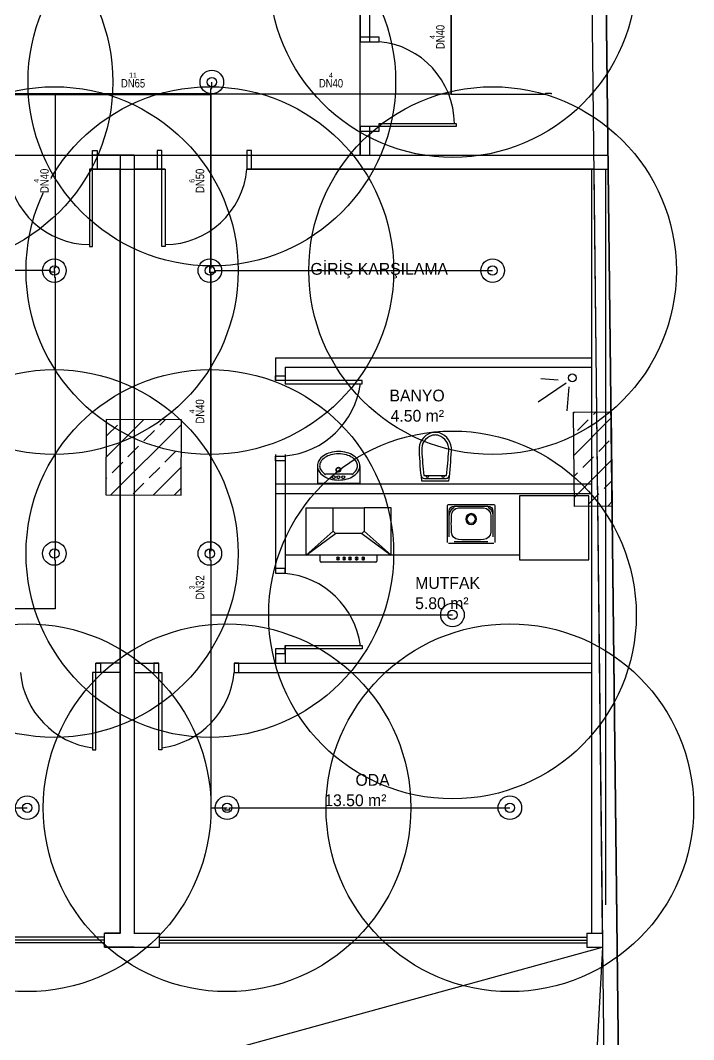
# Model space of a CAD drawing. Header units: centimetres. Extents: x 247996 to 276712, y -458149 to -450648.
# Drawn here: x 253659 to 254373, y -453153 to -452072 of the extents above; entities that cross this region are included whole.
import ezdxf
from ezdxf.enums import TextEntityAlignment as Align

# ---------------------------------------------------------------- set-up
doc = ezdxf.new("R2010")
doc.units = ezdxf.units.CM
for name, color, linetype in [('MKDU0', 50, 'Continuous'), ('MTY-SPRINKLER', 15, 'Continuous'), ('MTY-SPRINKLER-BORU', 140, 'Continuous'), ('MTY-SPRINKLER-CAP', 141, 'Continuous'), ('MTY-SPRINKLER-KORUMA', 8, 'Continuous')]:
    doc.layers.add(name, color=color, linetype=linetype)
doc.styles.add('MtXpl_Comic_Sans_MS', font='comic.ttf')
doc.styles.add('ROTAS', font='arial.ttf')

# ---------------------------------------------------------------- blocks, each defined once
blk = doc.blocks.new('ASL-SPR-PE')
for radius in [12.5, 5]:
    blk.add_circle((0, 0), radius)

msp = doc.modelspace()

# ---------------------------------------------------------------- linework, layer by layer
at = {"layer": 'MKDU0', "color": 8, "ltscale": 0.03}
for p, q in [((254297, -453482.7), (254266.7, -450836.9)), ((254266.7, -450836.9), (254297, -453482.7)), ((254281.9, -453482.1), (254251.8, -450851.9)), ((254029.5, -452007.5), (254029.5, -452094.5)), ((254019.5, -452012.5), (254019.5, -452094.5)), ((254019.5, -452214.7), (254019.5, -452064.7)), ((254019.5, -452184.5), (254019.5, -452214.7)), ((254029.5, -452184.5), (254029.5, -452214.7)), ((252764.8, -452214.7), (254019.5, -452214.7)), ((253735.5, -452214.7), (253809.2, -452214.7)), ((253779.8, -452214.7), (253735.5, -452214.7)), ((253764.8, -452214.7), (253764.8, -453039.7)), ((253764.8, -452214.7), (253809.2, -452214.7)), ((253779.8, -452214.7), (253779.8, -453039.7)), ((253899.2, -452214.7), (254283.1, -452214.7)), ((253732.2, -452229.7), (253812.5, -452229.7)), ((253764.8, -452229.7), (253732.2, -452229.7)), ((253764.8, -452229.7), (253732.2, -452229.7)), ((253764.8, -452229.7), (253764.8, -453009.7)), ((253764.8, -452229.7), (253764.8, -453039.7)), ((253764.8, -453039.7), (253764.8, -452229.7)), ((253779.8, -452229.7), (253779.8, -453009.7)), ((253779.8, -452229.7), (253779.8, -453039.7)), ((253779.8, -452229.7), (253812.5, -452229.7)), ((253812.5, -452229.7), (253779.8, -452229.7)), ((253779.8, -452229.7), (253779.8, -453039.7)), ((253899.2, -452229.7), (254283.3, -452229.7)), ((254267.6, -452229.7), (253899.2, -452229.7)), ((254264.8, -452229.7), (254264.8, -453039.7)), ((254276.5, -453039.7), (254267.6, -452229.7)), ((254279.8, -452229.7), (254279.8, -453009.7)), ((253929.8, -452429.7), (254264.8, -452429.7)), ((253929.8, -452429.7), (253929.8, -452453.8)), ((253939.8, -452439.7), (254264.8, -452439.7)), ((253939.8, -452439.7), (253939.8, -452457.1)), ((254229.5, -452453.4), (254211.1, -452452)), ((254237.9, -452456.6), (254208.4, -452476.8)), ((254240.7, -452460.5), (254238.8, -452485.9)), ((253749.9, -452495.1), (253749.7, -452575.1)), ((253749.8, -452535.5), (253790.1, -452495.2)), ((253829.9, -452495.4), (253749.9, -452495.1)), ((253767.5, -452495.4), (253767.7, -452495.2)), ((253806.8, -452501), (253812.5, -452495.3)), ((253829.7, -452575.4), (253829.9, -452495.4)), ((254245.8, -452487.4), (254285.8, -452486.9)), ((254247, -452587.4), (254245.8, -452487.4)), ((254245.9, -452488.5), (254247, -452487.4)), ((254246.4, -452532.9), (254285.9, -452493.3)), ((254250.2, -452506.6), (254261.4, -452495.4)), ((254267, -452489.8), (254269.7, -452487.1)), ((254285.8, -452486.9), (254287, -452586.9)), ((253750.6, -452512.2), (253761.9, -452501)), ((253755.1, -452575.1), (253829.9, -452500.3)), ((253789.9, -452517.8), (253801.2, -452506.6)), ((253773.1, -452534.7), (253784.3, -452523.5)), ((253829.2, -452523.5), (253829.8, -452522.8)), ((254272.6, -452529.1), (254283.8, -452517.8)), ((253812.4, -452540.3), (253823.6, -452529.1)), ((253929.8, -452532.3), (253929.8, -452658.2)), ((253939.8, -452532.3), (253939.8, -452658.2)), ((254246.9, -452577.3), (254286.4, -452537.7)), ((254255.8, -452545.9), (254267, -452534.7)), ((253756.3, -452551.5), (253767.5, -452540.3)), ((253795.5, -452557.1), (253806.8, -452545.9)), ((253799.9, -452575.3), (253829.8, -452545.4)), ((253974.1, -452544.2), (253974.1, -452562.9)), ((254019.1, -452544.2), (254019.1, -452562.9)), ((253749.7, -452558), (253750.6, -452557.1)), ((254010.7, -452553.2), (253982.6, -452553.2)), ((254246.6, -452555.1), (254250.2, -452551.5)), ((254278.2, -452568.4), (254286.7, -452559.9)), ((253778.7, -452574), (253789.9, -452562.7)), ((253822.2, -452575.3), (253829.2, -452568.4)), ((253929.8, -452563.4), (254264.8, -452563.4)), ((254019.1, -452562.9), (253974.1, -452562.9)), ((253749.7, -452575.1), (253829.7, -452575.4)), ((253929.8, -452573.4), (254264.8, -452573.4)), ((254262, -452576.2), (254188.4, -452576.2)), ((254188.4, -452576.2), (254188.4, -452643.9)), ((254261.4, -452585.2), (254272.6, -452574)), ((254262, -452643.9), (254262, -452576.2)), ((254282.1, -452587), (254286.9, -452582.1)), ((253962.2, -452588.9), (253990.7, -452588.9)), ((253962.2, -452638.9), (253962.2, -452588.9)), ((254052.2, -452588.9), (254023.7, -452588.9)), ((254052.2, -452638.9), (254052.2, -452588.9)), ((254112.2, -452625.6), (254112.2, -452586.2)), ((254113.2, -452585.2), (254161.2, -452585.2)), ((254114, -452619.5), (254114, -452592.3)), ((254119.3, -452587), (254155, -452587)), ((254160.3, -452592.3), (254160.3, -452619.5)), ((254162.2, -452586.2), (254162.2, -452625.6)), ((254287, -452586.9), (254247, -452587.4)), ((253990.7, -452613.4), (253962.2, -452638.9)), ((254052.2, -452638.9), (254023.7, -452613.4)), ((253962.2, -452638.9), (253993.2, -452615.9)), ((254021.2, -452615.9), (254052.2, -452638.9)), ((254155, -452624.8), (254119.3, -452624.8)), ((254161.2, -452626.6), (254113.2, -452626.6)), ((254188.4, -452638.9), (253939.8, -452638.9)), ((254188.4, -452638.9), (253939.8, -452638.9)), ((254052.2, -452638.9), (253962.2, -452638.9)), ((253977.2, -452645.2), (253977.2, -452638.9)), ((254036.2, -452646.2), (253978.2, -452646.2)), ((253995.7, -452641), (253995.7, -452643.5)), ((253995.7, -452641), (253996.3, -452641)), ((253995.7, -452643.5), (253995.7, -452644)), ((253996.3, -452644), (253995.7, -452644)), ((253996.3, -452641), (253996.3, -452643.5)), ((253996.3, -452643.5), (253996.3, -452644)), ((254002.2, -452641), (254002.2, -452643.5)), ((254002.2, -452641), (254002.9, -452641)), ((254002.2, -452643.5), (254002.2, -452644)), ((254002.9, -452644), (254002.2, -452644)), ((254002.9, -452641), (254002.9, -452643.5)), ((254002.9, -452643.5), (254002.9, -452644)), ((254008.4, -452641), (254008.4, -452643.5)), ((254008.4, -452641), (254009, -452641)), ((254008.4, -452643.5), (254008.4, -452644)), ((254008.4, -452644), (254009, -452644)), ((254009, -452641), (254009, -452643.5)), ((254009, -452643.5), (254009, -452644)), ((254015.4, -452641), (254015.4, -452643.5)), ((254015.4, -452641), (254016, -452641)), ((254015.4, -452643.5), (254015.4, -452644)), ((254015.4, -452644), (254016, -452644)), ((254016, -452641), (254016, -452643.5)), ((254016, -452643.5), (254016, -452644)), ((254022.4, -452641), (254022.4, -452643.5)), ((254022.4, -452641), (254023, -452641)), ((254022.4, -452643.5), (254022.4, -452644)), ((254022.4, -452644), (254023, -452644)), ((254023, -452641), (254023, -452643.5)), ((254023, -452643.5), (254023, -452644)), ((254037.2, -452638.9), (254037.2, -452645.2)), ((254188.4, -452643.9), (254262, -452643.9)), ((253929.8, -452738.2), (253929.8, -452753.4)), ((253939.8, -452734.9), (253939.8, -452753.4)), ((253764.8, -452753.4), (253739, -452753.4)), ((253779.8, -452753.4), (253805.7, -452753.4)), ((253885.7, -452753.4), (254264.8, -452753.4)), ((253764.8, -452763.4), (253735.6, -452763.4)), ((253779.8, -452763.4), (253809, -452763.4)), ((253885.7, -452763.4), (254264.8, -452763.4)), ((253748.1, -453044.2), (253284.8, -453044.2)), ((253748.1, -453047.2), (253284.8, -453047.2)), ((253748.1, -453039.7), (253764.8, -453039.7)), ((253765.3, -453039.7), (253748.1, -453039.7)), ((253748.1, -453054.7), (253748.1, -453039.7)), ((253748.1, -453039.7), (253764.8, -453039.7)), ((253779.4, -453039.7), (253806.5, -453039.7)), ((253779.8, -453039.7), (253806.5, -453039.7)), ((253779.8, -453039.7), (253806.5, -453039.7)), ((253806.5, -453054.7), (253806.5, -453039.7)), ((253806.5, -453044.2), (254259.8, -453044.2)), ((253806.5, -453047.2), (254259.8, -453047.2)), ((254259.8, -453039.7), (254276.5, -453039.7)), ((254259.8, -453039.7), (254259.8, -453054.7)), ((254259.8, -453039.7), (254276.5, -453039.7)), ((252928, -453424.7), (254276.7, -453054.7)), ((253748.1, -453050.2), (253284.8, -453050.2)), ((253748.1, -453054.7), (253806.5, -453054.7)), ((253779.8, -453054.7), (253748.1, -453054.7)), ((253764.8, -453054.7), (253806.5, -453054.7)), ((253806.5, -453050.2), (254259.8, -453050.2)), ((254276.7, -453054.7), (254256.4, -453424.7)), ((254259.8, -453054.7), (254276.7, -453054.7))]:
    msp.add_line(p, q, dxfattribs=at)
for points in [[(254019.5, -452089.5), (254019.5, -452094.5), (254039.5, -452094.5), (254039.5, -452089.5), (254019.5, -452089.5)], [(254019.5, -452089.5), (254019.5, -452094.5), (254039.5, -452094.5), (254039.5, -452089.5), (254019.5, -452089.5)], [(254019.5, -452089.5), (254019.5, -452094.5), (254039.5, -452094.5), (254039.5, -452089.5), (254019.5, -452089.5)], [(254019.5, -452184.5), (254019.5, -452189.5), (254039.5, -452189.5), (254039.5, -452184.5), (254019.5, -452184.5)], [(254019.5, -452184.5), (254019.5, -452189.5), (254039.5, -452189.5), (254039.5, -452184.5), (254019.5, -452184.5)], [(254019.5, -452184.5), (254019.5, -452189.5), (254039.5, -452189.5), (254039.5, -452184.5), (254019.5, -452184.5)], [(253735.5, -452209.7), (253740.5, -452209.7), (253740.5, -452229.7), (253735.5, -452229.7), (253735.5, -452209.7)], [(253735.5, -452209.7), (253740.5, -452209.7), (253740.5, -452229.7), (253735.5, -452229.7), (253735.5, -452209.7)], [(253735.5, -452209.7), (253740.5, -452209.7), (253740.5, -452229.7), (253735.5, -452229.7), (253735.5, -452209.7)], [(253809.2, -452209.7), (253804.2, -452209.7), (253804.2, -452229.7), (253809.2, -452229.7), (253809.2, -452209.7)], [(253809.2, -452209.7), (253804.2, -452209.7), (253804.2, -452229.7), (253809.2, -452229.7), (253809.2, -452209.7)], [(253809.2, -452209.7), (253804.2, -452209.7), (253804.2, -452229.7), (253809.2, -452229.7), (253809.2, -452209.7)], [(253904.2, -452209.7), (253899.2, -452209.7), (253899.2, -452229.7), (253904.2, -452229.7), (253904.2, -452209.7)], [(253904.2, -452209.7), (253899.2, -452209.7), (253899.2, -452229.7), (253904.2, -452229.7), (253904.2, -452209.7)], [(253904.2, -452209.7), (253899.2, -452209.7), (253899.2, -452229.7), (253904.2, -452229.7), (253904.2, -452209.7)], [(253929.8, -452453.8), (253929.8, -452448.8), (253939.8, -452448.8), (253939.8, -452453.8), (253929.8, -452453.8)], [(253929.8, -452538.8), (253929.8, -452533.8), (253939.8, -452533.8), (253939.8, -452538.8), (253929.8, -452538.8)], [(253929.8, -452653.2), (253929.8, -452658.2), (253939.8, -452658.2), (253939.8, -452653.2), (253929.8, -452653.2)], [(253929.8, -452738.2), (253929.8, -452743.2), (253939.8, -452743.2), (253939.8, -452738.2), (253929.8, -452738.2)], [(253739, -452753.4), (253744, -452753.4), (253744, -452763.4), (253739, -452763.4), (253739, -452753.4)], [(253805.7, -452753.4), (253800.7, -452753.4), (253800.7, -452763.4), (253805.7, -452763.4), (253805.7, -452753.4)], [(253890.7, -452753.4), (253885.7, -452753.4), (253885.7, -452763.4), (253890.7, -452763.4), (253890.7, -452753.4)]]:
    msp.add_lwpolyline(points, dxfattribs=at)
for points in [[(254039.5, -452184.5), (254039.5, -452181.2), (254121.4, -452181.2), (254121.4, -452184.5)], [(254039.5, -452184.5), (254039.5, -452181.2), (254121.4, -452181.2), (254121.4, -452184.5)], [(254039.5, -452184.5), (254039.5, -452181.2), (254121.4, -452181.2), (254121.4, -452184.5)], [(253735.5, -452229.7), (253732.2, -452229.7), (253732.2, -452311.5), (253735.5, -452311.5)], [(253735.5, -452229.7), (253732.2, -452229.7), (253732.2, -452311.5), (253735.5, -452311.5)], [(253735.5, -452229.7), (253732.2, -452229.7), (253732.2, -452311.5), (253735.5, -452311.5)], [(253809.2, -452229.7), (253812.5, -452229.7), (253812.5, -452311.5), (253809.2, -452311.5)], [(253809.2, -452229.7), (253812.5, -452229.7), (253812.5, -452311.5), (253809.2, -452311.5)], [(253809.2, -452229.7), (253812.5, -452229.7), (253812.5, -452311.5), (253809.2, -452311.5)], [(253939.8, -452453.8), (253939.8, -452457.1), (254021.7, -452457.1), (254021.7, -452453.8)], [(253939.8, -452738.2), (253939.8, -452734.9), (254021.7, -452734.9), (254021.7, -452738.2)], [(253739, -452763.4), (253735.6, -452763.4), (253735.6, -452845.3), (253739, -452845.3)], [(253805.7, -452763.4), (253809, -452763.4), (253809, -452845.3), (253805.7, -452845.3)]]:
    msp.add_lwpolyline(points, close=True, dxfattribs=at)
for points in [[(254113.7, -452560, 0.01664), (254116.3, -452528.2, 0.351622), (254103.5, -452509.3, 0.068714), (254099.1, -452508.7, 0.068714), (254094.7, -452509.3, 0.351622), (254081.9, -452528.2, 0.01664), (254084.5, -452560)], [(254111.1, -452554.5, 0.016866), (254113.4, -452528, 0.351778), (254102.7, -452512, 0.068022), (254099.1, -452511.5, 0.068022), (254095.5, -452512, 0.351778), (254084.8, -452528, 0.016866), (254087.1, -452554.5)]]:
    msp.add_lwpolyline(points, format="xyb", close=True, dxfattribs=at)
msp.add_lwpolyline([(254084.2, -452554.6, 0.389191), (254087.6, -452557.6), (254099.1, -452557.6), (254110.6, -452557.6, 0.389191), (254114, -452554.6, 0.389191)], format="xyb", dxfattribs=at)
for centre, radius in [((254244.6, -452450.9, 51), 4.14), ((253996.4, -452548.3), 2.52), ((253996.4, -452548.3), 2.12), ((253991.5, -452556.3), 1.56), ((253996.4, -452556.3), 1.56), ((254001.5, -452556.3), 1.56)]:
    msp.add_circle(centre, radius, dxfattribs=at)
for centre, radius, start, end in [((253931.6, -452445.2), 88.9, 275.3081, 352.3253), ((253984.4, -452544.2), 10.3, 148.2866, 180), ((253990.3, -452547.8), 17.2, 123.8347, 148.2866), ((253990.3, -452547.8), 14.8, 123.8347, 148.2866), ((253994.1, -452553.5), 24.1, 105.5176, 123.8347), ((253994.1, -452553.5), 21.7, 105.5176, 123.8347), ((253996.6, -452562.6), 33.5, 90, 105.5176), ((253996.6, -452562.6), 31.1, 90, 105.5176), ((253996.6, -452562.6), 33.5, 74.4824, 90), ((253996.6, -452562.6), 31.1, 74.4824, 90), ((253999.1, -452553.5), 21.7, 56.1653, 74.4824), ((253999.1, -452553.5), 24.1, 56.1653, 74.4824), ((254003, -452547.8), 14.8, 31.7134, 56.1653), ((254003, -452547.8), 17.2, 31.7134, 56.1653), ((254008.8, -452544.2), 10.3, 0, 31.7134), ((253984.4, -452544.2), 10.3, 180, 211.7134), ((253990.3, -452540.6), 17.2, 211.7134, 236.1653), ((253984.4, -452544.2), 7.93, 148.2866, 180), ((253984.4, -452544.2), 7.93, 180, 211.7134), ((253990.3, -452540.6), 14.8, 211.7134, 238.6233), ((254003, -452540.6), 14.8, 301.3767, 328.2866), ((254003, -452540.6), 17.2, 303.8347, 328.2866), ((254008.8, -452544.2), 7.93, 0, 31.7134), ((254008.8, -452544.2), 7.93, 328.2866, 0), ((254008.8, -452544.2), 10.3, 328.2866, 0), ((253994.1, -452534.9), 24.1, 236.1653, 254.4824), ((253996.6, -452525.8), 33.5, 254.4824, 270), ((253996.6, -452525.8), 33.5, 270, 285.5176), ((253999.1, -452534.9), 24.1, 285.5176, 303.8347), ((254090.8, -452554.5), 1.78, 180, 0), ((254107.4, -452554.5), 1.78, 180, 0), ((253978.2, -452645.2), 1, 180, 270), ((253995.9, -452642.5), 1.54, 100.5754, 259.4621), ((253995.9, -452642.5), 1.54, 282.6235, 77.3767), ((254002.5, -452642.5), 1.54, 100.5754, 259.4621), ((254002.5, -452642.5), 1.54, 282.6235, 77.3767), ((254008.7, -452642.5), 1.54, 100.5754, 259.4621), ((254008.7, -452642.5), 1.54, 282.6235, 77.3767), ((254015.7, -452642.5), 1.54, 100.5754, 259.4621), ((254015.7, -452642.5), 1.54, 282.6235, 77.3767), ((254022.7, -452642.5), 1.54, 100.5754, 259.4621), ((254022.7, -452642.5), 1.54, 282.6235, 77.3767), ((254036.2, -452645.2), 1, 270, 0), ((253931.6, -452746.8), 88.9, 7.6747, 84.6919), ((253747.5, -452755.2), 88.9, 185.3081, 262.3253), ((253797.2, -452755.2), 88.9, 277.6747, 354.6919)]:
    msp.add_arc(centre, radius, start, end, dxfattribs=at)
at = {"layer": 'MKDU0', "color": 8, "ltscale": 0.03, "extrusion": (0, 0, -1)}
for centre, major_axis, start_param, end_param in [((254113.2, -452586.2), (0.707, 0.707), 3.926991, 5.497787), ((254119.3, -452592.3), (-3.75, 3.75), 5.497787, 7.068583), ((254124.2, -452596.9), (-7.14, 7.14), 5.524757, 6.541187), ((254124.3, -452596.9), (-5.66, 5.66), 5.524757, 7.028844), ((254137.2, -452920.9), (332.3, 0), 4.67265, 4.752129), ((254150.1, -452596.9), (-5.66, 5.66), 0.825137, 2.329224), ((254155, -452592.3), (3.75, 3.75), -0.785398, 0.785398), ((254150.2, -452596.9), (7.14, 7.14), -0.258001, 0.758428), ((254161.2, -452586.2), (0.707, 0.707), -0.785398, 0.785398), ((254448.4, -452605.6), (-234.9, 234.9), 5.470817, 5.524757), ((254137.2, -452600.6), (-4.07, 4.07), 3.926991, 10.210176), ((254137.2, -452600.6), (-3.18, 3.18), 3.926991, 10.210176), ((253825.9, -452605.6), (234.9, 234.9), 0.758428, 0.812368), ((254124.3, -452614.4), (5.66, 5.66), 2.395934, 3.900021), ((254150.1, -452614.4), (5.66, 5.66), 0.812368, 2.316455), ((254137.2, -452290.4), (332.3, 0), 1.531058, 1.610536)]:
    msp.add_ellipse(centre, major_axis=major_axis, ratio=1, start_param=start_param, end_param=end_param, dxfattribs=at)
at = {"layer": 'MKDU0', "color": 8, "ltscale": 0.03, "invisible_edges": 1}
for points in [[(254023.7, -452613.4), (253990.7, -452613.4), (253990.7, -452588.9), (254023.7, -452588.9)], [(253990.7, -452613.4), (254023.7, -452613.4), (254021.2, -452615.9), (253993.2, -452615.9)]]:
    msp.add_3dface(points, dxfattribs=at)
at = {"layer": 'MTY-SPRINKLER-BORU'}
for points, const_width in [([(254116, -452150), (254116, -452029), (254117.8, -452029), (254117.8, -452024), (254117.8, -452022.2)], 1.5), ([(253561, -452150), (253696, -452150)], 2.5), ([(253696, -452150), (253696, -452334), (253695, -452334), (253695, -452337.2)], 1.5), ([(253696, -452150), (253861, -452150)], 2.5), ([(253861, -452150), (253861, -452334), (253860, -452334), (253860, -452337.2)], 2), ([(253861, -452150), (254116, -452150)], 1.5), ([(253860, -452337.2), (253860, -452339), (253861, -452339)], 1.5), ([(253861, -452339), (253861, -452634), (253860, -452634), (253860, -452637.2)], 1.5)]:
    msp.add_lwpolyline(points, dxfattribs=dict(at, const_width=const_width))
for points in [[(253861, -452150), (253861, -452149), (253861, -452144), (253862.1, -452144), (253862.1, -452137.3)], [(254116, -452150), (254216, -452150), (254216, -452149), (254222, -452149), (254222, -452150)], [(253695, -452339), (253691, -452339), (253691, -452337.2), (253395, -452337.2)], [(253695, -452339), (253695, -452344), (253696, -452344), (253696, -452634), (253695, -452634), (253695, -452637.2), (253695, -452644), (253696, -452644), (253696, -452695.7), (253426.6, -452695.7)], [(253695, -452337.2), (253695, -452339)], [(253861, -452339), (253866, -452339), (253866, -452337.2), (254160, -452337.2)], [(253860, -452637.2), (253860, -452644), (253861, -452644), (253861, -452702.3)], [(253861, -452702.3), (253861, -452704), (253861, -452906.8)], [(253861, -452702.3), (254117.5, -452702.3)], [(253366, -452906.8), (253366, -452909), (253371, -452909), (253371, -452906.8), (253666.2, -452906.8)], [(253861, -452906.8), (253861, -452909)], [(253861, -452906.8), (253876, -452906.8)], [(253876, -452906.8), (253876, -452909), (253881, -452909), (253881, -452906.8), (254178.3, -452906.8)], [(253876, -452906.8), (253878.3, -452906.8)]]:
    msp.add_lwpolyline(points, dxfattribs=at)
at = {"layer": 'MTY-SPRINKLER-KORUMA'}
for centre in [(254117.8, -452022.2), (253562.1, -452137.3), (253862.1, -452137.3), (253695, -452337.2), (253860, -452337.2), (254160, -452337.2), (253695, -452637.2), (253860, -452637.2), (254117.4, -452702.3), (253666.2, -452906.8), (253878.3, -452906.8), (254178.3, -452906.8)]:
    msp.add_circle(centre, 195, dxfattribs=at)

# ---------------------------------------------------------------- block references
at = {"layer": 'MTY-SPRINKLER'}
for p in [(253862.1, -452137.3), (253695, -452337.2), (253860, -452337.2), (254160, -452337.2), (253695, -452637.2), (253860, -452637.2), (254117.4, -452702.3), (253666.2, -452906.8), (253878.3, -452906.8), (254178.3, -452906.8)]:
    msp.add_blockref('ASL-SPR-PE', p, dxfattribs=at)

# ---------------------------------------------------------------- texts
at = {"layer": 'MKDU0', "color": 8, "ltscale": 0.03, "style": 'MtXpl_Comic_Sans_MS'}
for s, p in [('GİRİŞ KARŞILAMA', (253966.8, -452341.6)), ('MUTFAK', (254077.9, -452674.7)), ('5.80 m²', (254077.8, -452696.2)), ('ODA', (254014.5, -452883.5)), ('13.50 m²', (253981.4, -452905.1))]:
    msp.add_text(s, height=12.5, dxfattribs=at).set_placement(p)
for s, p in [('BANYO', (254050.6, -452475.9)), ('4.50 m²', (254051.8, -452497.4))]:
    msp.add_text(s, height=12.5, rotation=360, dxfattribs=at).set_placement(p)

# ---------------------------------------------------------------- next in the draw order: wipeouts: each hides what was drawn before it
for points in [[(254111.2, -452102), (254111.2, -452080.6), (254097.8, -452080.6), (254097.8, -452102)], [(253766, -452145.2), (253787.4, -452145.2), (253787.4, -452131.8), (253766, -452131.8)], [(253976, -452145.2), (253997.4, -452145.2), (253997.4, -452131.8), (253976, -452131.8)], [(253691.2, -452254.5), (253691.2, -452233.1), (253677.8, -452233.1), (253677.8, -452254.5)], [(253856.2, -452254.5), (253856.2, -452233.1), (253842.8, -452233.1), (253842.8, -452254.5)], [(253856.2, -452499), (253856.2, -452477.6), (253842.8, -452477.6), (253842.8, -452499)], [(253856.2, -452685.7), (253856.2, -452664.2), (253842.8, -452664.2), (253842.8, -452685.7)]]:
    msp.add_wipeout(points)

# ---------------------------------------------------------------- next in the draw order: texts
at = {"layer": 'MTY-SPRINKLER-CAP', "style": 'ROTAS', "width": 0.8}
for s, p in [('DN40', (254104.5, -452089.5)), ('DN40', (253684.5, -452242)), ('DN50', (253849.5, -452242)), ('DN40', (253849.5, -452486.5)), ('DN32', (253849.5, -452673.2))]:
    msp.add_text(s, height=9, rotation=90, dxfattribs=at).set_placement(p, align=Align.MIDDLE_CENTER)
for s, p in [('DN65', (253778.5, -452138.5)), ('DN40', (253988.5, -452138.5))]:
    msp.add_text(s, height=9, dxfattribs=at).set_placement(p, align=Align.MIDDLE_CENTER)

# ---------------------------------------------------------------- next in the draw order: wipeouts: each hides what was drawn before it
for points in [[(254100, -452093), (254100, -452088.2), (254091.9, -452088.2), (254091.9, -452093)], [(253773.7, -452134), (253781.2, -452134), (253781.2, -452125.9), (253773.7, -452125.9)], [(253985, -452134), (253989.8, -452134), (253989.8, -452125.9), (253985, -452125.9)], [(253680, -452245.5), (253680, -452240.7), (253671.9, -452240.7), (253671.9, -452245.5)], [(253845, -452245.5), (253845, -452240.7), (253836.9, -452240.7), (253836.9, -452245.5)], [(253845, -452490), (253845, -452485.2), (253836.9, -452485.2), (253836.9, -452490)], [(253845, -452676.6), (253845, -452671.8), (253836.9, -452671.8), (253836.9, -452676.6)]]:
    msp.add_wipeout(points)

# ---------------------------------------------------------------- next in the draw order: linework, layer by layer
at = {"layer": 'MKDU0', "color": 8, "ltscale": 0.03}
for centre, start, end in [((254031.8, -452181.7), 0.3687, 84.9809), ((254031.8, -452181.7), 0.3687, 84.9809), ((254031.8, -452181.7), 0.3687, 84.9809), ((253732.7, -452222), 185.0191, 269.6313), ((253732.7, -452222), 185.0191, 269.6313), ((253732.7, -452222), 185.0191, 269.6313), ((253812, -452222), 270.3687, 354.9809), ((253812, -452222), 270.3687, 354.9809), ((253812, -452222), 270.3687, 354.9809)]:
    msp.add_arc(centre, 87.6, start, end, dxfattribs=at)

# ---------------------------------------------------------------- next in the draw order: texts
at = {"layer": 'MTY-SPRINKLER-CAP', "style": 'ROTAS', "width": 0.8}
for s, p in [('4', (254096, -452089.5)), ('4', (253676, -452242)), ('6', (253841, -452242)), ('4', (253841, -452486.5)), ('3', (253841, -452673.2))]:
    msp.add_text(s, height=5.4, rotation=90, dxfattribs=at).set_placement(p, align=Align.MIDDLE_CENTER)
for s, p in [('11', (253778.5, -452130)), ('4', (253988.5, -452130))]:
    msp.add_text(s, height=5.4, dxfattribs=at).set_placement(p, align=Align.MIDDLE_CENTER)

doc.saveas('drawing.dxf')
